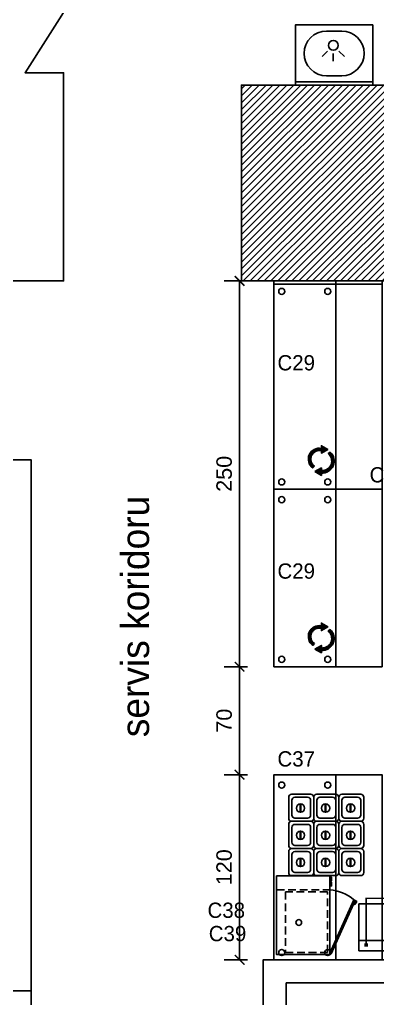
# Model space of a CAD drawing. Header units: centimetres. Extents: x 10243 to 22741, y 2279 to 4414.
# Drawn here: x 14045 to 14276, y 2833 to 3468 of the extents above; entities that cross this region are included whole.
import ezdxf

# ---------------------------------------------------------------- set-up
doc = ezdxf.new("R2010")
doc.units = ezdxf.units.CM
doc.header["$MEASUREMENT"] = 0
doc.linetypes.add('DASHED', pattern=[0.75, 0.5, -0.25])
doc.layers.add('MUTFAKEKİPMAN', color=1, linetype='Continuous')
doc.layers.add('xxx_Auto_Duvar_Duvar Plan Kesit', color=7, linetype='Continuous', lineweight=30)
doc.layers.add('xxx_Auto_Duvar_Duvar Tarama', color=250, linetype='Continuous', lineweight=5)
doc.styles.add('AUTOBAN', font='')
doc.styles.add('TAKSİM', font='GOTHIC.TTF', dxfattribs={"height": 20})
doc.styles.get('AUTOBAN').set_extended_font_data('Helvetica Normal Tr')
doc.dimstyles.new('AUTO_DIM_1-50', dxfattribs={"dimtxt": 10, "dimasz": 6.25, "dimexe": 10, "dimexo": 10, "dimgap": 5, "dimtad": 1, "dimdec": 1, "dimdsep": 46, "dimtxsty": 'AUTOBAN', "dimblk": 'ARCHTICK', "dimcen": 5, "dimclrd": 256, "dimclre": 256, "dimclrt": 256, "dimadec": 0, "dimazin": 0, "dimtfac": 1, "dimtdec": 1, "dimtix": 1, "dimtofl": 0, "dimtmove": 1, "dimatfit": 3, "dimfxl": 1, "dimtolj": 1, "dimtzin": 0, "dimlwd": -1, "dimlwe": -1, "dimarcsym": 0})
pattern_1 = [(180, (16860.58775712843, 911.8297395418012), (1.684332631363541e-16, 0.5588000000000001), [0.4064, -0.1524]), (90, (16860.58775712843, 911.8297395418012), (0.5588000000000001, -6.84332631363541e-17), [0.4064, -0.1524])]
pattern_2 = [(180, (16860.58775712843, 796.8297395418012), (1.684332631363541e-16, 0.5588000000000001), [0.4064, -0.1524]), (90, (16860.58775712843, 796.8297395418012), (0.5588000000000001, -6.84332631363541e-17), [0.4064, -0.1524])]

# ---------------------------------------------------------------- blocks, each defined once
blk = doc.blocks.new('A$C67BA2794')
at = {"layer": 'MUTFAKEKİPMAN'}
blk.add_lwpolyline([(-1.03204074549e-05, 7.572706249924523), (43.99998967959255, 7.572706249924523), (43.99998967959255, 38.02505349081912), (-1.03204074549e-05, 38.02505349081912)], close=True, dxfattribs=at)
for points, const_width in [([(3.464693210356927, 34.3522346364589), (5.801305286238858, 34.3522346364589)], 2), ([(4.632993825036463, 34.0337250146804), (4.632993825036463, 4.113015922710473), (21.99998967959254, 4.113015922710473)], 1), ([(39.36698553414863, 34.0337250146804), (39.36698553414863, 4.113015922710473), (21.99998967959254, 4.113015922710473)], 1), ([(40.53528614882815, 34.3522346364589), (38.19867407294623, 34.3522346364589)], 2)]:
    blk.add_lwpolyline(points, dxfattribs=dict(at, const_width=const_width))
blk.add_lwpolyline([(43.99998967959255, 31.48167029671822), (-1.03204074549e-05, 31.48167029671822)], dxfattribs=at)
blk.add_lwpolyline([(21.94431409783192, 7.479618648325412, 1, 1, 0), (21.94431409783192, 3.715982127674577, 1, 2, 0), (21.94431409783192, 2.1835403459e-06, 2, 2, 0)], format="xyseb", dxfattribs=at)
blk = doc.blocks.new('A$C5ACE57BF')
at = {"layer": 'MUTFAKEKİPMAN', "linetype": 'DASHED', "ltscale": 10}
blk.add_line((9.00239375076353, 51.88697373644799), (9.00239375076353, 17.48697373643199), dxfattribs=at)
at = {"layer": 'MUTFAKEKİPMAN'}
for points in [[(-1.78200484697e-05, 51.88697373644799), (50.99998217995154, 51.88697373644799), (50.99998217995154, 17.48697373643199), (-1.78200484697e-05, 17.48697373643199)], [(0.9100790850716292, 17.48848602509633), (3.161743867651694, 17.48848602509633), (3.161743867651694, 16.28803525415151), (0.9100790850716292, 16.28803525415151)], [(4.185229461981633, 17.48848602509633), (6.436894244561699, 17.48848602509633), (6.436894244561699, 16.28803525415151), (4.185229461981633, 16.28803525415151)], [(15.95050200855712, 1.086953046080906), (50.53303156407219, 16.65581196659104), (49.97700088833972, 17.48697373643199), (15.39447133282465, 1.918114815920944)], [(15.95050200855712, 1.086953046080906), (17.8538576892397, 2.360260100966569), (18.58101322325365, 1.273298703010822), (16.67765754257107, -8.3518748397e-06)]]:
    blk.add_lwpolyline(points, close=True, dxfattribs=at)
at = {"layer": 'MUTFAKEKİPMAN', "linetype": 'DASHED', "ltscale": 10}
blk.add_lwpolyline([(10.37608269546308, 46.14970994263877), (49.60860699855947, 46.14970994263877), (49.60860699855947, 18.95540106601993), (10.37608269546308, 18.95540106601993)], close=True, dxfattribs=at)
at = {"layer": 'MUTFAKEKİPMAN'}
blk.add_circle((30.19381688032036, 37.53272883878617), 1.849486078731388, dxfattribs=at)
blk.add_arc((36.09346751736939, 19.51308454568243), 27.16673338550371, 184.2771239777379, 220.3658590592294, dxfattribs=at)
blk = doc.blocks.new('A$C23AD12AD')
at = {"layer": 'MUTFAKEKİPMAN'}
for p, q in [((5.0972521421e-06, 39.00000862800153), (50.00000509725214, 39.00000862800153)), ((5.0972521421e-06, 37.00000862800152), (50.00000509725214, 37.00000862800152)), ((20.08218720556033, 33.00000862800152), (29.91782298894396, 33.00000862800152)), ((21.86375666794629, 16.9606108504413), (18.32822276201477, 20.49614475638009)), ((25.53216975001124, 18.48011730142025), (25.5321697500076, 23.48011730142025)), ((29.20058283207254, 16.9606108504413), (32.73611673800406, 20.49614475637282)), ((5.0972503232e-06, 8.6280015239e-06), (50.00000509725214, 8.6280015239e-06)), ((20.08218720556033, 4.000008628001523), (29.91782298894396, 4.000008627997885))]:
    blk.add_line(p, q, dxfattribs=at)
blk.add_lwpolyline([(5.0972503232e-06, 8.6280015239e-06), (50.00000509725214, 8.6280015239e-06), (50.00000509725214, 39.00000862800153), (5.0972503232e-06, 39.00000862800153)], close=True, dxfattribs=at)
blk.add_circle((25.53216975000943, 13.29219776838363), 3.187919533039531, dxfattribs=at)
for centre, start, end in [((20.08218720555851, 18.50000862800152), 90, 270), ((29.91782298894213, 18.50000862800152), 270, 90)]:
    blk.add_arc(centre, 14.5, start, end, dxfattribs=at)
blk = doc.blocks.new('_ArchTick')
at = {"color": 0, "linetype": 'ByBlock', "const_width": 0.15}
blk.add_lwpolyline([(-0.5, -0.5), (0.5, 0.5)], dxfattribs=at)
blk = doc.blocks.new('*D20')
at = {"layer": 'Defpoints', "color": 0, "transparency": 16777216}
for p in [(14209.00131135573, 3298.345001768796), (14186.86360968357, 3048.345001768795), (14209.00131135573, 3048.345001768795)]:
    blk.add_point(p, dxfattribs=at)
at = {"layer": 'MUTFAKEKİPMAN', "transparency": 16777216}
for p, q in [((14191.86360968357, 3298.345001768796), (14176.86360968357, 3298.345001768796)), ((14186.86360968357, 3298.345001768796), (14186.86360968357, 3048.345001768795)), ((14191.86360968357, 3048.345001768795), (14176.86360968357, 3048.345001768795))]:
    blk.add_line(p, q, dxfattribs=at)
at = {"layer": 'MUTFAKEKİPMAN', "transparency": 16777216, "xscale": 6.25, "yscale": 6.25, "zscale": 6.25}
for p, rotation in [((14186.86360968357, 3298.345001768796), 90), ((14186.86360968357, 3048.345001768795), 270)]:
    blk.add_blockref('_ArchTick', p, dxfattribs=dict(at, rotation=rotation))
at = {"layer": 'MUTFAKEKİPMAN', "transparency": 16777216, "insert": (14176.86360968357, 3173.34500176879), "char_height": 10, "attachment_point": 5, "rotation": 90, "style": 'AUTOBAN'}
blk.add_mtext('\\A1;250', dxfattribs=at)
blk = doc.blocks.new('*D21')
at = {"layer": 'Defpoints', "color": 0, "transparency": 16777216}
for p in [(14209.00131135573, 3048.345001768795), (14186.86360968358, 2978.360399443355), (14209.00131135573, 2978.360399443355)]:
    blk.add_point(p, dxfattribs=at)
at = {"layer": 'MUTFAKEKİPMAN', "transparency": 16777216}
for p, q in [((14191.86360968358, 3048.345001768795), (14176.86360968358, 3048.345001768795)), ((14186.86360968358, 3048.345001768795), (14186.86360968358, 2978.360399443355)), ((14191.86360968358, 2978.360399443355), (14176.86360968358, 2978.360399443355))]:
    blk.add_line(p, q, dxfattribs=at)
at = {"layer": 'MUTFAKEKİPMAN', "transparency": 16777216, "xscale": 6.25, "yscale": 6.25, "zscale": 6.25}
for p, rotation in [((14186.86360968358, 3048.345001768795), 90), ((14186.86360968358, 2978.360399443355), 270)]:
    blk.add_blockref('_ArchTick', p, dxfattribs=dict(at, rotation=rotation))
at = {"layer": 'MUTFAKEKİPMAN', "transparency": 16777216, "insert": (14176.86360968358, 3013.35270060607), "char_height": 10, "attachment_point": 5, "rotation": 90, "style": 'AUTOBAN'}
blk.add_mtext('\\A1;70', dxfattribs=at)
blk = doc.blocks.new('*D22')
at = {"layer": 'Defpoints', "color": 0, "transparency": 16777216}
for p in [(14209.00131189857, 2978.360399443356), (14186.86360968358, 2858.360399443356), (14209.00131189857, 2858.360399443356)]:
    blk.add_point(p, dxfattribs=at)
at = {"layer": 'MUTFAKEKİPMAN', "transparency": 16777216}
for p, q in [((14191.86360968358, 2978.360399443356), (14176.86360968358, 2978.360399443356)), ((14186.86360968358, 2978.360399443356), (14186.86360968358, 2858.360399443356)), ((14191.86360968358, 2858.360399443356), (14176.86360968358, 2858.360399443356))]:
    blk.add_line(p, q, dxfattribs=at)
at = {"layer": 'MUTFAKEKİPMAN', "transparency": 16777216, "xscale": 6.25, "yscale": 6.25, "zscale": 6.25}
for p, rotation in [((14186.86360968358, 2978.360399443356), 90), ((14186.86360968358, 2858.360399443356), 270)]:
    blk.add_blockref('_ArchTick', p, dxfattribs=dict(at, rotation=rotation))
at = {"layer": 'MUTFAKEKİPMAN', "transparency": 16777216, "insert": (14176.86360968358, 2918.360399443352), "char_height": 10, "attachment_point": 5, "rotation": 90, "style": 'AUTOBAN'}
blk.add_mtext('\\A1;120', dxfattribs=at)
blk = doc.blocks.new('A$C77D33FD5')
at = {"layer": 'MUTFAKEKİPMAN'}
for points in [[(4.175721187493764e-06, 15.59999881973727), (4.175712092546746e-06, 1.999998819736902, 0.4142135623731128), (2.000004175712093, -1.180263097921852e-06), (14.200004175711, -1.180263097921852e-06, 0.4142135623730951), (16.200004175711, 1.999998819736902), (16.20000417571646, 15.59999881973727, 0.4142135623730774), (14.20000417571646, 17.59999881973727), (2.000004175721187, 17.59999881973727, 0.4142135623730951)], [(2.000004175721187, 13.59999881973727), (2.000004175713912, 3.999998819738721, 0.4142135623731679), (4.000004175713912, 1.999998819736902), (12.200004175711, 1.999998819738721, 0.4142135623731362), (14.200004175711, 3.999998819738721), (14.20000417571646, 13.59999881973727, 0.4142135623730466), (12.20000417571646, 15.59999881973727), (4.000004175721187, 15.59999881973727, 0.4142135623730541)]]:
    blk.add_lwpolyline(points, format="xyb", close=True, dxfattribs=at)
blk.add_lwpolyline([(7.369513430196093, 11.17222287083041), (7.369513430196093, 5.923721912443398), (7.894072049317401, 5.923721912443398), (7.894072049317401, 11.17222287083041)], close=True, dxfattribs=at)
blk.add_circle((7.649513430194929, 8.547972391636904), 2.67616373236853, dxfattribs=at)

msp = doc.modelspace()

# ---------------------------------------------------------------- hatches: boundary and pattern name
at = {"layer": 'MUTFAKEKİPMAN'}
h = msp.add_hatch(dxfattribs=at)
h.set_pattern_fill('ANGLE', color=256, scale=0.08, angle=180, style=0)
h.set_pattern_definition(pattern_1)
edge = h.paths.add_edge_path()
edge.add_ellipse((14238.47219342843, 3182.861833482199), major_axis=(-3.926280879098405, 3.926280879098404), ratio=0.999999999999866, start_angle=-58.60886622580449, end_angle=99.12004102795697, ccw=False)
edge.add_line((14239.77867857614, 3188.258541704992), (14239.77867857614, 3189.858541704993))
edge.add_ellipse((14238.44632614839, 3182.852534184556), major_axis=(5.042782186855691, 5.042782186855693), ratio=0.9999999999999281, start_angle=34.23247461891871, end_angle=188.2838305270876)
edge.add_line((14234.18270651728, 3177.135817293773), (14235.21787593576, 3178.362857961032))
h.paths.add_polyline_path([(14243.9567558395, 3189.174865466442), (14239.77867857614, 3191.587079499141), (14239.77867857614, 3186.762651433744)])
h = msp.add_hatch(dxfattribs=at)
h.set_pattern_fill('ANGLE', color=256, scale=0.08, angle=180, style=0)
h.set_pattern_definition(pattern_1)
edge = h.paths.add_edge_path()
edge.add_line((14239.77867857614, 3175.458541704993), (14239.77867857614, 3173.858541704993))
edge.add_ellipse((14240.24170562214, 3181.651080770394), major_axis=(-5.519875865050898, 5.519875865050897), ratio=0.9999999999998866, start_angle=131.5995243447919, end_angle=272.9870343848214)
edge.add_line((14245.46644134251, 3187.451097648247), (14244.11077084603, 3186.488870371206))
edge.add_ellipse((14240.24047885202, 3181.643037889891), major_axis=(-4.385273797372312, 4.385273797372311), ratio=0.9999999999997801, start_angle=130.7296126276458, end_angle=276.3861750837184, ccw=False)
h.paths.add_polyline_path([(14239.77867857614, 3177.187079499141), (14235.60060131277, 3174.774865466443), (14239.77867857614, 3172.362651433743)])
h = msp.add_hatch(dxfattribs=at)
h.set_pattern_fill('ANGLE', color=256, scale=0.08, angle=180, style=0)
h.set_pattern_definition(pattern_2)
edge = h.paths.add_edge_path()
edge.add_ellipse((14238.47219342843, 3067.861833482199), major_axis=(-3.926280879098405, 3.926280879098404), ratio=0.999999999999866, start_angle=-58.60886622580449, end_angle=99.12004102795697, ccw=False)
edge.add_line((14239.77867857614, 3073.258541704992), (14239.77867857614, 3074.858541704993))
edge.add_ellipse((14238.44632614839, 3067.852534184556), major_axis=(5.042782186855691, 5.042782186855693), ratio=0.9999999999999281, start_angle=34.23247461891871, end_angle=188.2838305270876)
edge.add_line((14234.18270651728, 3062.135817293773), (14235.21787593576, 3063.362857961032))
h.paths.add_polyline_path([(14243.9567558395, 3074.174865466442), (14239.77867857614, 3076.587079499141), (14239.77867857614, 3071.762651433744)])
h = msp.add_hatch(dxfattribs=at)
h.set_pattern_fill('ANGLE', color=256, scale=0.08, angle=180, style=0)
h.set_pattern_definition(pattern_2)
edge = h.paths.add_edge_path()
edge.add_line((14239.77867857614, 3060.458541704993), (14239.77867857614, 3058.858541704993))
edge.add_ellipse((14240.24170562214, 3066.651080770394), major_axis=(-5.519875865050898, 5.519875865050897), ratio=0.9999999999998866, start_angle=131.5995243447919, end_angle=272.9870343848214)
edge.add_line((14245.46644134251, 3072.451097648247), (14244.11077084603, 3071.488870371206))
edge.add_ellipse((14240.24047885202, 3066.643037889891), major_axis=(-4.385273797372312, 4.385273797372311), ratio=0.9999999999997801, start_angle=130.7296126276458, end_angle=276.3861750837184, ccw=False)
h.paths.add_polyline_path([(14239.77867857614, 3062.187079499141), (14235.60060131277, 3059.774865466443), (14239.77867857614, 3057.362651433743)])
at = {"layer": 'xxx_Auto_Duvar_Duvar Tarama', "lineweight": 30}
h = msp.add_hatch(dxfattribs=at)
h.set_pattern_fill('ANSI31', color=256)
h.set_pattern_definition([(44.99999999999999, (-3448.132015521858, 35312.84915977917), (-2.245064030267288, 2.245064030267288), [])])
h.paths.add_polyline_path([(14188.00131062466, 3298.332443100036), (14388.00131062466, 3298.332443100036), (14388.00131062466, 3425.332443100036), (14188.00131062466, 3425.332443100036)])

# ---------------------------------------------------------------- linework, layer by layer
at = {"layer": 'MUTFAKEKİPMAN'}
for p, q in [((14244.11077084603, 3186.488870371206), (14245.46644134251, 3187.451097648247)), ((14235.21787593576, 3178.362857961032), (14234.18270651728, 3177.135817293774)), ((14244.11077084603, 3071.488870371206), (14245.46644134251, 3072.451097648247)), ((14235.21787593576, 3063.362857961032), (14234.18270651728, 3062.135817293774))]:
    msp.add_line(p, q, dxfattribs=at)
for points in [[(14209.00131135572, 3163.345001768794), (14279.0013110842, 3163.345001768794), (14279.0013110842, 3298.345001768794), (14209.00131135572, 3298.345001768794)], [(14209.00131135572, 3298.345001768794), (14249.00131135572, 3298.345001768794), (14249.00131135572, 3163.345001768794), (14209.00131135572, 3163.345001768794)], [(14279.0013110842, 3296.345001768794), (14209.00131135572, 3296.345001768794), (14209.00131135572, 3298.345001768794), (14279.0013110842, 3298.345001768794)], [(14243.9567558395, 3189.174865466442), (14239.77867857614, 3186.762651433744), (14239.77867857614, 3191.587079499141)], [(14235.60060131277, 3174.774865466443), (14239.77867857614, 3172.362651433743), (14239.77867857614, 3177.187079499141)], [(14209.00131135572, 3048.345001768794), (14279.0013110842, 3048.345001768794), (14279.0013110842, 3163.345001768794), (14209.00131135572, 3163.345001768794)], [(14209.00131135572, 3163.345001768794), (14249.00131135572, 3163.345001768794), (14249.00131135572, 3048.345001768794), (14209.00131135572, 3048.345001768794)], [(14243.9567558395, 3074.174865466442), (14239.77867857614, 3071.762651433744), (14239.77867857614, 3076.587079499141)], [(14235.60060131277, 3059.774865466443), (14239.77867857614, 3057.362651433743), (14239.77867857614, 3062.187079499141)], [(14209.00131135572, 2858.332443100036), (14279.0013110842, 2858.332443100036), (14279.0013110842, 2978.332443100036), (14209.00131135572, 2978.332443100036)], [(14209.00131135572, 2978.332443100036), (14249.00131135572, 2978.332443100036), (14249.00131135572, 2858.332443100036), (14209.00131135572, 2858.332443100036)]]:
    msp.add_lwpolyline(points, close=True, dxfattribs=at)
for centre in [(14214.14184516476, 3291.592713211416), (14243.86077754669, 3291.592713211416), (14214.14184516476, 3168.097290326175), (14243.86077754669, 3168.097290326175), (14214.14184516476, 3156.592713211416), (14243.86077754669, 3156.592713211416), (14214.14184516476, 3053.097290326175), (14243.86077754669, 3053.097290326175), (14214.14184516476, 2971.580154542658), (14243.86077754669, 2971.580154542658), (14214.14184516476, 2863.084731657417), (14243.86077754669, 2863.084731657417)]:
    msp.add_circle(centre, 1.972979871206917, dxfattribs=at)
for centre, radius, start, end in [((14238.44632614839, 3182.852534184556), 7.131570960744617, 79.23247461896167, 233.2838305270365), ((14238.47219342843, 3182.861833482199), 5.552599668906809, 76.3911337742129, 234.1200410280077), ((14240.24170562214, 3181.651080770394), 7.806283310970452, 266.5995243447509, 47.9870343848043), ((14240.24047885202, 3181.643037889891), 6.201713678962622, 265.7296126277127, 51.38617508374563), ((14238.44632614839, 3067.852534184556), 7.131570960744617, 79.23247461896167, 233.2838305270365), ((14238.47219342843, 3067.861833482199), 5.552599668906809, 76.3911337742129, 234.1200410280077), ((14240.24170562214, 3066.651080770394), 7.806283310970452, 266.5995243447509, 47.9870343848043), ((14240.24047885202, 3066.643037889891), 6.201713678962622, 265.7296126277127, 51.38617508374563)]:
    msp.add_arc(centre, radius, start, end, dxfattribs=at)
at = {"layer": 'xxx_Auto_Duvar_Duvar Plan Kesit', "lineweight": 30}
for points in [[(13939.00131062466, 3298.332443100036), (14073.00131062466, 3298.332443100036), (14073.00131062466, 3433.332443100036), (14048.00131062466, 3433.332443100036), (14578.34426768384, 4269.296765244068)], [(14553.11031281185, 3645.326368708725), (14554.71515081628, 3433.332443100036), (14508.00131062466, 3433.332443100036), (14503.00131062466, 3433.332443100036), (14503.00131062466, 3298.332443100036), (14725.00131062466, 3298.332443100036), (14725.00131062466, 3324.332443100036), (14859.00131062466, 3324.332443100036), (14859.00131062466, 3298.332443100036), (15081.00131062466, 3298.332443100036), (15081.00131062466, 2858.332443100036), (14987.00131062466, 2858.332443100036), (14987.00131062466, 2636.332443100036), (14857.00131062466, 2636.332443100036), (14857.00131062466, 2858.332443100036), (14584.00131062466, 2858.332443100036), (14584.00131062466, 2638.332443100036), (14454.00131062466, 2638.332443100036), (14454.00131062466, 2858.332443100036), (14202.00131062466, 2858.332443100036), (14202.00131062466, 2638.332443100036), (14052.00131062466, 2638.332443100036), (14052.00131062466, 2838.332443100036), (13800.00131062466, 2838.332443100036)], [(14568.14398385695, 3640.935307965703), (14569.82913373285, 3418.332443100036), (14518.00131062466, 3418.332443100036), (14518.00131062466, 3313.332443100036), (14710.00131062466, 3313.332443100036), (14710.00131062466, 3339.332443100036), (14874.00131062466, 3339.332443100036), (14874.00131062466, 3313.332443100036), (15096.00131062466, 3313.332443100036), (15096.00131062466, 2843.332443100036), (15002.00131062466, 2843.332443100036), (15002.00131062466, 2621.332443100036), (14842.00131062466, 2621.332443100036), (14842.00131062466, 2843.332443100036), (14599.00131062466, 2843.332443100036), (14599.00131062466, 2623.332443100036), (14439.00131062466, 2623.332443100036), (14439.00131062466, 2843.332443100036), (14217.00131062466, 2843.332443100036), (14217.00131062466, 2623.332443100036), (14037.00131062466, 2623.332443100036)]]:
    msp.add_lwpolyline(points, dxfattribs=at)
for points in [[(14188.00131062466, 3298.332443100036), (14388.00131062466, 3298.332443100036), (14388.00131062466, 3425.332443100036), (14188.00131062466, 3425.332443100036)], [(14052.00131062466, 2838.332443100036), (14037.00131062466, 2838.332443100036), (14037.00131062466, 3182.332443100036), (14052.00131062466, 3182.332443100036)]]:
    msp.add_lwpolyline(points, close=True, dxfattribs=at)

# ---------------------------------------------------------------- block references
at = {"layer": 'MUTFAKEKİPMAN', "rotation": 180}
msp.add_blockref('A$C23AD12AD', (14273.00131572191, 3464.332451728037), dxfattribs=at)
at = {"layer": 'MUTFAKEKİPMAN'}
for p in [(14218.60130718002, 2948.138772626137), (14234.80130718001, 2948.138772626137), (14251.00130718001, 2948.138772626137), (14218.60130718002, 2930.538772626137), (14234.80130718001, 2930.538772626137), (14251.00130718001, 2930.538772626137), (14218.60130718001, 2912.938772626136), (14234.80130718001, 2912.938772626136), (14251.00130718, 2912.938772626136)]:
    msp.add_blockref('A$C77D33FD5', p, dxfattribs=at)
at = {"layer": 'MUTFAKEKİPMAN', "xscale": -1}
for name, p, rotation in [('A$C5ACE57BF', (14262.67247299456, 2912.734105467776), 90), ('A$C67BA2794', (14264.04563512653, 2902.302329385572), 180)]:
    msp.add_blockref(name, p, dxfattribs=dict(at, rotation=rotation))

# ---------------------------------------------------------------- texts
at = {"style": 'TAKSİM'}
for s, p in [('C29', (14211.33631875038, 3240.383171958641, -0.0008635203109835583)), ('C28', (14270.92963038402, 3167.769372322428, -0.0008635203109835583)), ('C29', (14211.33631875038, 3105.383171958641, -0.0008635203109835583)), ('C37', (14211.3448070482, 2983.644987128287, -0.0008635203109835583)), ('C38', (14166.08557370449, 2885.534122306232, -0.0008635203109835583)), ('C39', (14166.88176940074, 2870.417115515302, -0.0008635203109835583))]:
    msp.add_text(s, height=9.9, dxfattribs=at).set_placement(p)
msp.add_text('servis koridoru', height=18, rotation=90, dxfattribs=at).set_placement((14128.23737217299, 3002.630487042893))

# ---------------------------------------------------------------- dimensions: what is measured, and where the dimension line sits
at = {"layer": 'MUTFAKEKİPMAN'}
for base, p1, p2, picture, middle in [((14186.86360968357, 3048.345001768795), (14209.00131135572, 3298.345001768794), (14209.00131135572, 3048.345001768794), '*D20', (14176.86360968357, 3173.34500176879)), ((14186.86360968358, 2978.360399443355), (14209.00131135572, 3048.345001768794), (14209.00131135572, 2978.360399443354), '*D21', (14176.86360968358, 3013.35270060607)), ((14186.86360968358, 2858.360399443356), (14209.00131189856, 2978.360399443355), (14209.00131189856, 2858.360399443355), '*D22', (14176.86360968358, 2918.360399443352))]:
    dim = msp.add_linear_dim(base=base, p1=p1, p2=p2, angle=90, dimstyle='AUTO_DIM_1-50', override={"dimfxl": 5, "dimfxlon": 1}, dxfattribs=at)
    dim.commit()
    dim.dimension.update_dxf_attribs({"geometry": picture, "text_midpoint": middle})

doc.saveas('drawing.dxf')
